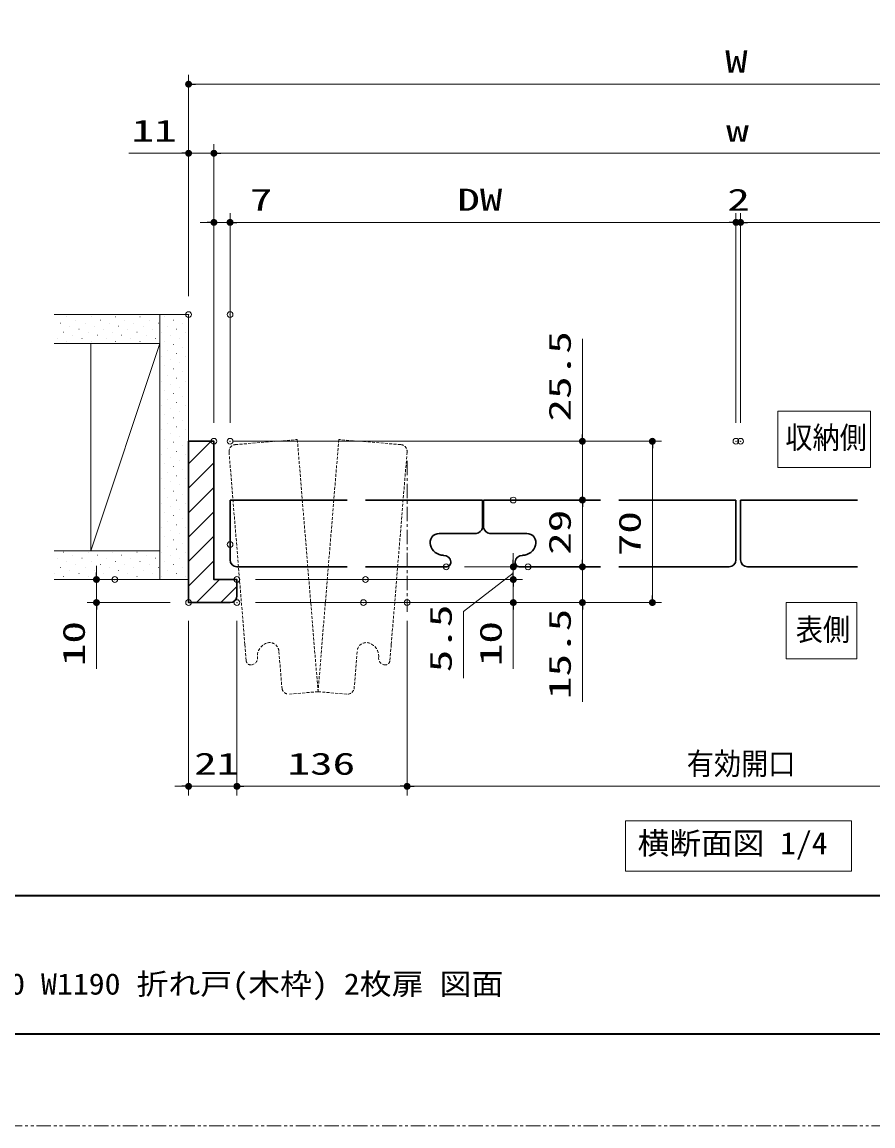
# Model space of a CAD drawing. Units: millimetres, scale not verified. Extents: x -1306 to 1306, y -607 to 607.
# Drawn here: x -750.5 to -381.1, y -594 to -114.9 of the extents above; entities that cross this region are included whole.
import ezdxf
from ezdxf.enums import TextEntityAlignment as Align

# ---------------------------------------------------------------- set-up
doc = ezdxf.new("R2010")
doc.units = ezdxf.units.MM
doc.header["$LTSCALE"] = 5
doc.header["$PDMODE"] = 32
doc.header["$PDSIZE"] = 2.5
for name, pattern in [('USER1', [2.5, 1.25, -0.25, 0.25, -0.25, 0.25, -0.25]), ('USER2', [0.375, 0.25, -0.125]), ('USER3', [2, 1.25, -0.25, 0.25, -0.25])]:
    doc.linetypes.add(name, pattern=pattern)
for name, color, linetype, lineweight in [('0-1_線(黄)', 2, 'Continuous', 15), ('0-3_陰線', 4, 'USER1', 9), ('0-C_中心線', 3, 'USER3', 9), ('0-D_線(白)', 7, 'Continuous', 30), ('1-0_線(水)', 4, 'Continuous', 9), ('1-1_寸法線', 3, 'Continuous', 13), ('1-2_ハッチング', 6, 'Continuous', 9), ('1-4_DEFPOINTS', 7, 'Continuous', 5), ('1-5_0', 3, 'Continuous', 25), ('1-6_点線(黄)', 2, 'USER2', 15), ('1-7_図面枠', 7, 'Continuous', 35)]:
    doc.layers.add(name, color=color, linetype=linetype, lineweight=lineweight)
doc.styles.add('ＭＳ ゴシック', font='')
doc.styles.get('ＭＳ ゴシック').set_extended_font_data('MS Gothic')

# ---------------------------------------------------------------- blocks, each defined once
blk = doc.blocks.new('_DOT')
at = {"layer": '1-5_0'}
blk.add_line((-2.5, 0), (-5, 0), dxfattribs=at)
for points in [[(0, 0), (-2.5, 0), (-2.48, 0.313)], [(0, 0), (-2.48, -0.313), (-2.5, 0)], [(0, 0), (-2.48, 0.313), (-2.421, 0.622)], [(0, 0), (-2.421, -0.622), (-2.48, -0.313)], [(0, 0), (-2.421, 0.622), (-2.324, 0.92)], [(0, 0), (-2.324, -0.92), (-2.421, -0.622)], [(0, 0), (-2.324, 0.92), (-2.191, 1.204)], [(0, 0), (-2.191, -1.204), (-2.324, -0.92)], [(0, 0), (-2.191, 1.204), (-2.023, 1.469)], [(0, 0), (-2.023, -1.469), (-2.191, -1.204)], [(0, 0), (-2.023, 1.469), (-1.822, 1.711)], [(0, 0), (-1.822, -1.711), (-2.023, -1.469)], [(0, 0), (-1.822, 1.711), (-1.594, 1.926)], [(0, 0), (-1.594, -1.926), (-1.822, -1.711)], [(0, 0), (-1.594, 1.926), (-1.34, 2.111)], [(0, 0), (-1.34, -2.111), (-1.594, -1.926)], [(0, 0), (-1.34, 2.111), (-1.064, 2.262)], [(0, 0), (-1.064, -2.262), (-1.34, -2.111)], [(0, 0), (-1.064, 2.262), (-0.773, 2.378)], [(0, 0), (-0.773, -2.378), (-1.064, -2.262)], [(0, 0), (-0.773, 2.378), (-0.468, 2.456)], [(0, 0), (-0.468, -2.456), (-0.773, -2.378)], [(0, 0), (-0.468, 2.456), (-0.157, 2.495)], [(0, 0), (-0.157, -2.495), (-0.468, -2.456)], [(0, 0), (-0.157, 2.495), (0.157, 2.495)], [(0, 0), (0.157, -2.495), (-0.157, -2.495)], [(0, 0), (0.157, 2.495), (0.468, 2.456)], [(0, 0), (0.468, 2.456), (0.773, 2.378)], [(0, 0), (0.773, 2.378), (1.064, 2.262)], [(0, 0), (1.064, 2.262), (1.34, 2.111)], [(0, 0), (1.34, 2.111), (1.594, 1.926)], [(0, 0), (1.594, 1.926), (1.822, 1.711)], [(0, 0), (1.822, 1.711), (2.023, 1.469)], [(0, 0), (2.023, 1.469), (2.191, 1.204)], [(0, 0), (2.191, 1.204), (2.324, 0.92)], [(0, 0), (2.324, 0.92), (2.421, 0.622)], [(0, 0), (2.421, 0.622), (2.48, 0.313)], [(0, 0), (2.48, 0.313), (2.5, 0)], [(0, 0), (0.468, -2.456), (0.157, -2.495)], [(0, 0), (0.773, -2.378), (0.468, -2.456)], [(0, 0), (1.064, -2.262), (0.773, -2.378)], [(0, 0), (1.34, -2.111), (1.064, -2.262)], [(0, 0), (1.594, -1.926), (1.34, -2.111)], [(0, 0), (1.822, -1.711), (1.594, -1.926)], [(0, 0), (2.023, -1.469), (1.822, -1.711)], [(0, 0), (2.191, -1.204), (2.023, -1.469)], [(0, 0), (2.324, -0.92), (2.191, -1.204)], [(0, 0), (2.421, -0.622), (2.324, -0.92)], [(0, 0), (2.48, -0.313), (2.421, -0.622)], [(0, 0), (2.5, 0), (2.48, -0.313)]]:
    blk.add_solid(points, dxfattribs=at)

msp = doc.modelspace()

# ---------------------------------------------------------------- linework, layer by layer
at = {"layer": '0-1_線(黄)'}
for p, q in [((-736.602, -241.841), (-678.212, -241.841)), ((-690.712, -241.841), (-690.712, -356.841)), ((-678.212, -241.841), (-678.212, -296.841)), ((-736.602, -254.341), (-690.712, -254.341)), ((-720.712, -344.341), (-690.712, -254.341)), ((-720.712, -254.341), (-720.712, -344.341)), ((-736.602, -344.341), (-690.712, -344.341)), ((-736.602, -356.841), (-678.212, -356.841))]:
    msp.add_line(p, q, dxfattribs=at)
msp.add_lwpolyline([(-488.434, -461.603), (-390.403, -461.603), (-390.403, -483.438), (-488.434, -483.438)], close=True, dxfattribs=at)
at = {"layer": '0-3_陰線'}
msp.add_line((387.036, -594), (-1292.964, -594), dxfattribs=at)
at = {"layer": '0-C_中心線'}
msp.add_line((-583.334, -305.282), (-583.334, -370.828), dxfattribs=at)
at = {"layer": '0-D_線(白)'}
for p, q in [((-678.212, -296.841), (-667.212, -296.841)), ((-660.207, -348.342), (-660.212, -322.341)), ((-660.212, -322.341), (-609.41, -322.341)), ((-601.41, -322.341), (-550.605, -322.341)), ((-550.605, -322.341), (-550.605, -334.377)), ((-550.105, -322.341), (-550.105, -334.377)), ((-499.332, -322.341), (-550.105, -322.341)), ((-440.53, -322.341), (-491.332, -322.341)), ((-440.53, -348.341), (-440.53, -322.341)), ((-438.53, -348.341), (-438.53, -322.341)), ((-438.53, -322.341), (-387.728, -322.341)), ((-660.212, -341.634), (-660.212, -335.82)), ((-553.304, -336.841), (-569.377, -336.841)), ((-547.406, -336.841), (-531.365, -336.841)), ((-678.212, -344.341), (-678.212, -356.841)), ((-657.207, -351.341), (-609.41, -351.341)), ((-601.41, -351.341), (-573.355, -351.341)), ((-573.355, -351.341), (-566.476, -351.341)), ((-527.388, -351.341), (-534.266, -351.341)), ((-499.332, -351.341), (-527.388, -351.341)), ((-443.53, -351.341), (-491.332, -351.341)), ((-435.53, -351.341), (-387.728, -351.341)), ((-657.212, -363.841), (-657.212, -356.841))]:
    msp.add_line(p, q, dxfattribs=at)
for points in [[(-678.212, -296.841), (-678.212, -366.841), (-660.212, -366.841)], [(-657.212, -356.841), (-667.212, -356.841), (-667.212, -296.841)]]:
    msp.add_lwpolyline(points, dxfattribs=at)
for centre, radius, start, end in [((-553.558, -333.852), 3, 274.86949, 349.92817), ((-547.151, -333.852), 3, 190.07183, 265.13051), ((-569.355, -340.841), 4, 90.20752, 197.76294), ((-531.388, -340.841), 4, 342.23706, 89.79248), ((-567.418, -340.342), 6, 195.04154, 268.99496), ((-533.324, -340.342), 6, 271.00504, 344.95846), ((-657.207, -348.341), 3, 180.01273, 270), ((-567.354, -349.341), 3, 4.05402, 93.19439), ((-566.355, -349.341), 2, 266.51721, 6.16759), ((-534.388, -349.341), 2, 173.83241, 273.48279), ((-533.388, -349.341), 3, 86.80561, 175.94598), ((-443.53, -348.341), 3, 270, 0), ((-435.53, -348.341), 3, 180, 270), ((-660.212, -363.841), 3, 270, 0)]:
    msp.add_arc(centre, radius, start, end, dxfattribs=at)
at = {"layer": '1-0_線(水)'}
msp.add_point((-660.212, -341.634), dxfattribs=at)
at = {"layer": '1-1_寸法線'}
for p, q in [((-678.212, -233.841), (-678.212, -137.841)), ((-675.212, -141.841), (-203.848, -141.841)), ((-681.212, -171.841), (-704.117, -171.841)), ((-678.212, -233.841), (-678.212, -167.841)), ((-667.212, -171.841), (-678.212, -171.841)), ((-667.212, -288.841), (-667.212, -167.841)), ((-667.212, -288.841), (-667.212, -167.841)), ((-664.212, -171.841), (-661.212, -171.841)), ((-214.848, -171.841), (-664.212, -171.841)), ((-667.212, -288.841), (-667.212, -197.841)), ((-660.212, -233.841), (-660.212, -197.841)), ((-660.212, -288.841), (-660.212, -197.841)), ((-440.53, -288.841), (-440.53, -197.841)), ((-440.53, -288.841), (-440.53, -197.841)), ((-438.53, -288.841), (-438.53, -197.841)), ((-438.53, -288.841), (-438.53, -197.841)), ((-670.212, -201.841), (-673.212, -201.841)), ((-667.212, -201.841), (-660.212, -201.841)), ((-657.212, -201.841), (-639.546, -201.841)), ((-443.53, -201.841), (-657.212, -201.841)), ((-443.53, -201.841), (-446.53, -201.841)), ((-440.53, -201.841), (-438.53, -201.841)), ((-435.53, -201.841), (-432.53, -201.841)), ((-221.848, -201.841), (-435.53, -201.841)), ((-507.212, -293.841), (-507.212, -252.365)), ((-659.212, -296.841), (-503.212, -296.841)), ((-659.212, -296.841), (-472.837, -296.841)), ((-507.212, -322.341), (-507.212, -296.841)), ((-476.837, -299.841), (-476.837, -363.841)), ((-529.212, -322.341), (-503.212, -322.341)), ((-529.212, -322.341), (-503.212, -322.341)), ((-507.212, -325.341), (-507.212, -348.341)), ((-507.212, -325.341), (-507.212, -328.341)), ((-537.212, -348.341), (-537.212, -345.341)), ((-507.212, -348.341), (-507.212, -345.341)), ((-718.212, -353.841), (-718.212, -350.841)), ((-558.355, -351.341), (-533.212, -351.341)), ((-537.212, -353.841), (-537.212, -350.841)), ((-537.212, -356.841), (-537.212, -351.341)), ((-537.212, -356.841), (-537.212, -351.341)), ((-522.827, -351.341), (-503.212, -351.341)), ((-522.827, -351.341), (-503.212, -351.341)), ((-507.212, -351.341), (-507.212, -366.841)), ((-718.244, -356.841), (-722.212, -356.841)), ((-718.212, -356.841), (-718.212, -366.841)), ((-649.212, -356.841), (-533.212, -356.841)), ((-593.4, -356.841), (-533.212, -356.841)), ((-537.212, -356.841), (-537.212, -366.841)), ((-537.212, -359.841), (-537.212, -362.841)), ((-686.212, -366.841), (-722.212, -366.841)), ((-649.212, -366.841), (-472.837, -366.841)), ((-649.212, -366.841), (-533.212, -366.841)), ((-594.316, -366.841), (-503.212, -366.841)), ((-718.212, -369.841), (-718.212, -395.603)), ((-537.212, -369.841), (-537.212, -395.603)), ((-507.212, -369.841), (-507.212, -409.889)), ((-678.212, -374.841), (-678.212, -450.603)), ((-657.212, -374.841), (-657.212, -450.603)), ((-657.212, -374.841), (-657.212, -450.603)), ((-583.334, -374.841), (-583.334, -450.603)), ((-583.334, -374.841), (-583.334, -450.603)), ((-681.212, -446.603), (-684.212, -446.603)), ((-678.212, -446.603), (-657.212, -446.603)), ((-654.212, -446.603), (-651.212, -446.603)), ((-654.212, -446.603), (-586.334, -446.603)), ((-580.334, -446.603), (-298.727, -446.603))]:
    msp.add_line(p, q, dxfattribs=at)
for points in [[(-422.398, -308.281), (-422.398, -283.763), (-382.112, -283.763), (-382.112, -308.281)], [(-418.692, -391.271), (-418.692, -366.754), (-388.005, -366.754), (-388.005, -391.271)]]:
    msp.add_lwpolyline(points, close=True, dxfattribs=at)
msp.add_lwpolyline([(-537.212, -354.091), (-558.902, -370.739), (-558.902, -399.691)], dxfattribs=at)
at = {"layer": '1-2_ハッチング'}
for p, q in [((-731.133, -242.887), (-731.083, -242.887)), ((-727.155, -244.213), (-727.105, -244.213)), ((-720.526, -242.887), (-720.476, -242.887)), ((-716.549, -244.213), (-716.499, -244.213)), ((-709.92, -242.887), (-709.87, -242.887)), ((-705.942, -244.213), (-705.892, -244.213)), ((-699.313, -242.887), (-699.263, -242.887)), ((-695.335, -244.213), (-695.285, -244.213)), ((-688.706, -242.887), (-688.656, -242.887)), ((-684.729, -244.213), (-684.679, -244.213)), ((-733.784, -245.539), (-733.734, -245.539)), ((-729.807, -246.865), (-729.757, -246.865)), ((-725.829, -248.19), (-725.779, -248.19)), ((-723.178, -245.539), (-723.128, -245.539)), ((-719.2, -246.865), (-719.15, -246.865)), ((-715.223, -248.19), (-715.173, -248.19)), ((-712.571, -245.539), (-712.521, -245.539)), ((-708.594, -246.865), (-708.544, -246.865)), ((-704.616, -248.19), (-704.566, -248.19)), ((-701.965, -245.539), (-701.915, -245.539)), ((-697.987, -246.865), (-697.937, -246.865)), ((-694.01, -248.19), (-693.96, -248.19)), ((-691.358, -245.539), (-691.308, -245.539)), ((-687.381, -246.865), (-687.331, -246.865)), ((-683.403, -248.19), (-683.353, -248.19)), ((-680.751, -245.539), (-680.701, -245.539)), ((-735.11, -252.168), (-735.06, -252.168)), ((-732.459, -249.516), (-732.409, -249.516)), ((-731.133, -253.494), (-731.083, -253.494)), ((-728.481, -250.842), (-728.431, -250.842)), ((-724.504, -252.168), (-724.454, -252.168)), ((-721.852, -249.516), (-721.802, -249.516)), ((-720.526, -253.494), (-720.476, -253.494)), ((-717.874, -250.842), (-717.824, -250.842)), ((-713.897, -252.168), (-713.847, -252.168)), ((-711.245, -249.516), (-711.195, -249.516)), ((-709.92, -253.494), (-709.87, -253.494)), ((-707.268, -250.842), (-707.218, -250.842)), ((-703.29, -252.168), (-703.24, -252.168)), ((-700.639, -249.516), (-700.589, -249.516)), ((-699.313, -253.494), (-699.263, -253.494)), ((-696.661, -250.842), (-696.611, -250.842)), ((-692.684, -252.168), (-692.634, -252.168)), ((-690.032, -249.516), (-689.982, -249.516)), ((-688.706, -253.494), (-688.656, -253.494)), ((-686.055, -250.842), (-686.005, -250.842)), ((-682.077, -252.168), (-682.027, -252.168)), ((-679.426, -249.516), (-679.376, -249.516)), ((-687.381, -257.471), (-687.331, -257.471)), ((-684.729, -254.82), (-684.679, -254.82)), ((-680.751, -256.145), (-680.701, -256.145)), ((-690.032, -260.123), (-689.982, -260.123)), ((-686.055, -261.449), (-686.005, -261.449)), ((-683.403, -258.797), (-683.353, -258.797)), ((-682.077, -262.774), (-682.027, -262.774)), ((-679.426, -260.123), (-679.376, -260.123)), ((-688.706, -264.1), (-688.656, -264.1)), ((-687.381, -268.078), (-687.331, -268.078)), ((-684.729, -265.426), (-684.679, -265.426)), ((-680.751, -266.752), (-680.701, -266.752)), ((-690.032, -270.729), (-689.982, -270.729)), ((-686.055, -272.055), (-686.005, -272.055)), ((-683.403, -269.404), (-683.353, -269.404)), ((-679.426, -270.729), (-679.376, -270.729)), ((-688.706, -274.707), (-688.656, -274.707)), ((-684.729, -276.033), (-684.679, -276.033)), ((-682.077, -273.381), (-682.027, -273.381)), ((-680.751, -277.359), (-680.701, -277.359)), ((-690.032, -281.336), (-689.982, -281.336)), ((-687.381, -278.684), (-687.331, -278.684)), ((-686.055, -282.662), (-686.005, -282.662)), ((-683.403, -280.01), (-683.353, -280.01)), ((-679.426, -281.336), (-679.376, -281.336)), ((-688.706, -285.313), (-688.656, -285.313)), ((-684.729, -286.639), (-684.679, -286.639)), ((-682.077, -283.988), (-682.027, -283.988)), ((-690.032, -291.943), (-689.982, -291.943)), ((-687.381, -289.291), (-687.331, -289.291)), ((-683.403, -290.617), (-683.353, -290.617)), ((-680.751, -287.965), (-680.701, -287.965)), ((-679.426, -291.943), (-679.376, -291.943)), ((-688.706, -295.92), (-688.656, -295.92)), ((-686.055, -293.268), (-686.005, -293.268)), ((-682.077, -294.594), (-682.027, -294.594)), ((-678.212, -306.639), (-668.414, -296.841)), ((-687.381, -299.898), (-687.331, -299.898)), ((-684.729, -297.246), (-684.679, -297.246)), ((-683.403, -301.223), (-683.353, -301.223)), ((-680.751, -298.572), (-680.701, -298.572)), ((-690.032, -302.549), (-689.982, -302.549)), ((-688.706, -306.527), (-688.656, -306.527)), ((-686.055, -303.875), (-686.005, -303.875)), ((-682.077, -305.201), (-682.027, -305.201)), ((-679.426, -302.549), (-679.376, -302.549)), ((-678.212, -317.246), (-667.212, -306.246)), ((-687.381, -310.504), (-687.331, -310.504)), ((-684.729, -307.853), (-684.679, -307.853)), ((-680.751, -309.178), (-680.701, -309.178)), ((-690.032, -313.156), (-689.982, -313.156)), ((-686.055, -314.482), (-686.005, -314.482)), ((-683.403, -311.83), (-683.353, -311.83)), ((-682.077, -315.807), (-682.027, -315.807)), ((-679.426, -313.156), (-679.376, -313.156)), ((-688.706, -317.133), (-688.656, -317.133)), ((-684.729, -318.459), (-684.679, -318.459)), ((-680.751, -319.785), (-680.701, -319.785)), ((-678.212, -327.853), (-667.212, -316.853)), ((-690.032, -323.762), (-689.982, -323.762)), ((-687.381, -321.111), (-687.331, -321.111)), ((-686.055, -325.088), (-686.005, -325.088)), ((-683.403, -322.437), (-683.353, -322.437)), ((-679.426, -323.762), (-679.376, -323.762)), ((-688.706, -327.74), (-688.656, -327.74)), ((-684.729, -329.066), (-684.679, -329.066)), ((-682.077, -326.414), (-682.027, -326.414)), ((-680.751, -330.392), (-680.701, -330.392)), ((-678.212, -338.459), (-667.212, -327.459)), ((-690.032, -334.369), (-689.982, -334.369)), ((-687.381, -331.717), (-687.331, -331.717)), ((-683.403, -333.043), (-683.353, -333.043)), ((-679.426, -334.369), (-679.376, -334.369)), ((-688.706, -338.346), (-688.656, -338.346)), ((-686.055, -335.695), (-686.005, -335.695)), ((-684.729, -339.672), (-684.679, -339.672)), ((-682.077, -337.021), (-682.027, -337.021)), ((-678.212, -349.066), (-667.212, -338.066)), ((-687.381, -342.324), (-687.331, -342.324)), ((-683.403, -343.65), (-683.353, -343.65)), ((-680.751, -340.998), (-680.701, -340.998)), ((-735.11, -347.627), (-735.06, -347.627)), ((-732.459, -344.976), (-732.409, -344.976)), ((-731.133, -348.953), (-731.083, -348.953)), ((-728.481, -346.301), (-728.431, -346.301)), ((-724.504, -347.627), (-724.454, -347.627)), ((-721.852, -344.976), (-721.802, -344.976)), ((-720.526, -348.953), (-720.476, -348.953)), ((-717.874, -346.301), (-717.824, -346.301)), ((-713.897, -347.627), (-713.847, -347.627)), ((-711.245, -344.976), (-711.195, -344.976)), ((-709.92, -348.953), (-709.87, -348.953)), ((-707.268, -346.301), (-707.218, -346.301)), ((-703.29, -347.627), (-703.24, -347.627)), ((-700.639, -344.976), (-700.589, -344.976)), ((-699.313, -348.953), (-699.263, -348.953)), ((-696.661, -346.301), (-696.611, -346.301)), ((-692.684, -347.627), (-692.634, -347.627)), ((-690.032, -344.976), (-689.982, -344.976)), ((-688.706, -348.953), (-688.656, -348.953)), ((-686.055, -346.301), (-686.005, -346.301)), ((-682.077, -347.627), (-682.027, -347.627)), ((-679.426, -344.976), (-679.376, -344.976)), ((-678.212, -359.672), (-667.212, -348.672)), ((-736.436, -354.256), (-736.386, -354.256)), ((-733.784, -351.605), (-733.734, -351.605)), ((-729.807, -352.931), (-729.757, -352.931)), ((-727.155, -350.279), (-727.105, -350.279)), ((-725.829, -354.256), (-725.779, -354.256)), ((-723.178, -351.605), (-723.128, -351.605)), ((-719.2, -352.931), (-719.15, -352.931)), ((-716.549, -350.279), (-716.499, -350.279)), ((-715.223, -354.256), (-715.173, -354.256)), ((-712.571, -351.605), (-712.521, -351.605)), ((-708.594, -352.931), (-708.544, -352.931)), ((-705.942, -350.279), (-705.892, -350.279)), ((-704.616, -354.256), (-704.566, -354.256)), ((-701.965, -351.605), (-701.915, -351.605)), ((-697.987, -352.931), (-697.937, -352.931)), ((-695.335, -350.279), (-695.285, -350.279)), ((-694.01, -354.256), (-693.96, -354.256)), ((-691.358, -351.605), (-691.308, -351.605)), ((-687.381, -352.931), (-687.331, -352.931)), ((-684.729, -350.279), (-684.679, -350.279)), ((-683.403, -354.256), (-683.353, -354.256)), ((-680.751, -351.605), (-680.701, -351.605)), ((-732.459, -355.582), (-732.409, -355.582)), ((-721.852, -355.582), (-721.802, -355.582)), ((-711.245, -355.582), (-711.195, -355.582)), ((-700.639, -355.582), (-700.589, -355.582)), ((-690.032, -355.582), (-689.982, -355.582)), ((-679.426, -355.582), (-679.376, -355.582)), ((-674.775, -366.841), (-664.775, -356.841)), ((-664.168, -366.841), (-657.212, -359.886))]:
    msp.add_line(p, q, dxfattribs=at)
at = {"layer": '1-4_DEFPOINTS'}
for p in [(-667.212, -171.841), (-660.212, -201.841), (-438.53, -201.841), (-678.212, -241.841), (-660.212, -241.841), (-667.212, -296.841), (-667.212, -296.841), (-660.212, -296.841), (-440.53, -296.841), (-438.53, -296.841), (-537.212, -322.341), (-507.212, -322.341), (-566.355, -351.341), (-530.827, -351.341), (-507.212, -351.341), (-710.244, -356.841), (-657.212, -356.841), (-601.4, -356.841), (-537.212, -356.841), (-537.212, -356.841), (-718.212, -366.841), (-678.212, -366.841), (-678.212, -366.841), (-657.212, -366.841), (-657.212, -366.841), (-602.316, -366.841), (-583.334, -366.841), (-507.212, -366.841), (-476.837, -366.841), (-657.212, -446.603), (-583.334, -446.603)]:
    msp.add_point(p, dxfattribs=at)
at = {"layer": '1-6_点線(黄)'}
for p, q in [((-657.904, -298.292), (-630.995, -296.08)), ((-630.995, -296.08), (-621.996, -405.535)), ((-612.997, -296.08), (-621.996, -405.535)), ((-586.088, -298.292), (-612.997, -296.08)), ((-660.648, -301.528), (-653.777, -385.103)), ((-583.344, -301.528), (-590.215, -385.103)), ((-653.777, -385.103), (-653.213, -391.959)), ((-637.643, -404.375), (-639, -387.879)), ((-606.348, -404.375), (-604.992, -387.879)), ((-590.215, -385.103), (-590.778, -391.959)), ((-621.996, -405.535), (-634.987, -406.603)), ((-621.996, -405.535), (-609.004, -406.603))]:
    msp.add_line(p, q, dxfattribs=at)
for centre, radius, start, end in [((-657.658, -301.282), 3, 86.7831, 190.57605), ((-586.334, -301.282), 3, 349.42395, 93.2169), ((-642.328, -390.119), 6, 109.74154, 183.69496), ((-642.984, -388.23), 4, 4.90752, 112.46294), ((-601.007, -388.23), 4, 67.53706, 175.09248), ((-601.664, -390.119), 6, 356.30504, 70.25846), ((-651.21, -391.916), 2, 181.21721, 280.86759), ((-651.292, -390.92), 3, 278.75402, 7.89439), ((-592.7, -390.92), 3, 172.10561, 261.24598), ((-592.782, -391.916), 2, 259.13241, 358.78279), ((-634.698, -403.599), 3, 193.7064, 264.62817), ((-609.294, -403.599), 3, 275.37183, 346.2936)]:
    msp.add_arc(centre, radius, start, end, dxfattribs=at)
at = {"layer": '1-7_図面枠'}
msp.add_line((-1252.964, -494), (347.036, -494), dxfattribs=at)
msp.add_lwpolyline([(-1252.964, -554), (347.036, -554), (347.036, 554), (-1252.964, 554)], close=True, dxfattribs=at)

# ---------------------------------------------------------------- block references
at = {"layer": '1-1_寸法線', "xscale": 0.6, "yscale": 0.6}
for p, rotation in [((-678.212, -141.841), 180), ((-667.212, -171.841), 180), ((-667.212, -171.841), 180), ((-660.212, -201.841), 180), ((-660.212, -201.841), 180), ((-438.53, -201.841), 180), ((-438.53, -201.841), 180), ((-507.212, -296.841), 270), ((-476.837, -296.841), 90), ((-507.212, -322.341), 90), ((-507.212, -322.341), 90), ((-537.212, -351.341), 270), ((-507.212, -351.341), 270), ((-507.212, -351.341), 270), ((-718.212, -356.841), 270), ((-537.212, -356.841), 270), ((-537.212, -356.841), 90), ((-476.837, -366.841), 270), ((-718.212, -366.841), 90), ((-537.212, -366.841), 90), ((-507.212, -366.841), 90), ((-657.212, -446.603), 180), ((-657.212, -446.603), 180), ((-583.334, -446.603), 180)]:
    msp.add_blockref('_DOT', p, dxfattribs=dict(at, rotation=rotation))
for p in [(-678.212, -171.841), (-667.212, -201.841), (-440.53, -201.841), (-440.53, -201.841), (-678.212, -446.603), (-583.334, -446.603)]:
    msp.add_blockref('_DOT', p, dxfattribs=at)

# ---------------------------------------------------------------- texts
at = {"layer": '0-1_線(黄)', "style": 'ＭＳ ゴシック', "width": 1.05}
msp.add_text('横断面図 1/4', height=9.604, dxfattribs=at).set_placement((-483.241, -478.981), align=Align.BOTTOM_LEFT)
at = {"layer": '1-1_寸法線', "style": 'ＭＳ ゴシック'}
for s, width, p in [('W', 1.5, (-445.244, -139.692)), ('11', 1.5, (-702.974, -169.692)), ('w', 1.5, (-444.768, -169.692)), ('7', 1.5, (-651.641, -199.692)), ('DW', 1.5, (-561.562, -199.692)), ('2', 1.5, (-444.292, -199.692)), ('収納側', 0.9, (-419.092, -302.895)), ('表側', 0.9, (-414.573, -386.253)), ('有効開口', 0.9, (-461.894, -444.453)), ('21', 1.5, (-675.808, -444.453)), ('136', 1.5, (-635.273, -444.453))]:
    msp.add_text(s, height=9.604, dxfattribs=dict(at, width=width)).set_placement(p, align=Align.BOTTOM_LEFT)
at = {"layer": '1-1_寸法線', "style": 'ＭＳ ゴシック', "width": 1.5}
for s, p in [('25.5', (-509.362, -288.27)), ('29', (-509.362, -346.127)), ('70', (-478.987, -346.743)), ('5.5', (-561.052, -397.12)), ('15.5', (-509.362, -408.746)), ('10', (-720.362, -394.46)), ('10', (-539.362, -394.46))]:
    msp.add_text(s, height=9.604, rotation=90, dxfattribs=at).set_placement(p, align=Align.BOTTOM_LEFT)
at = {"layer": '1-7_図面枠', "style": 'ＭＳ ゴシック', "width": 1.1}
msp.add_text('ノッポ H2100・2400 W1190 折れ戸(木枠) 2枚扉 図面', height=9.236, dxfattribs=at).set_placement((-873.76, -539.776), align=Align.BOTTOM_LEFT)

doc.saveas('drawing.dxf')
